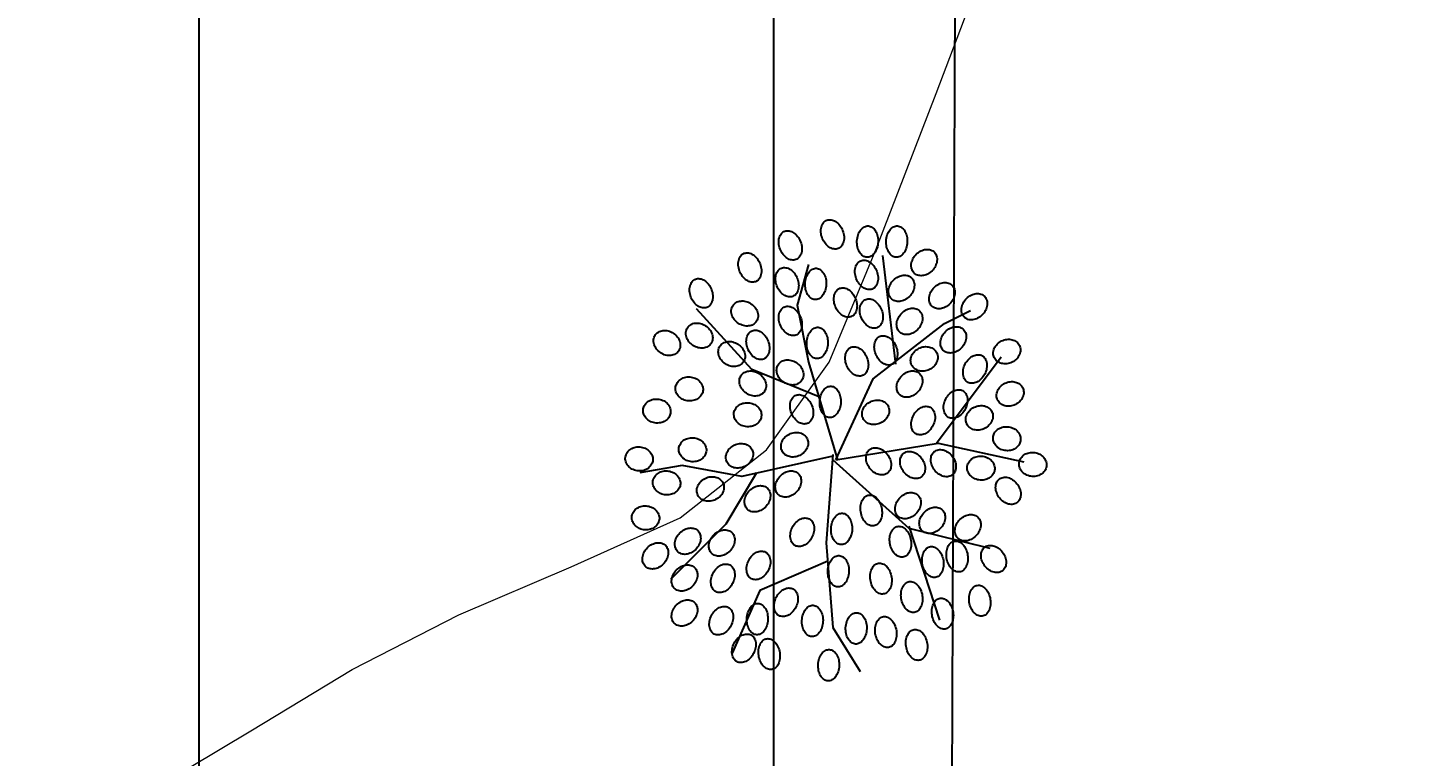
# Model space of a CAD drawing. Header units: inches. Extents: x 203 to 1065, y -1127 to 921.
# Drawn here: x 761.86 to 775.1, y 692.62 to 699.6 of the extents above; entities that cross this region are included whole.
import ezdxf

# ---------------------------------------------------------------- set-up
doc = ezdxf.new("R2010")
doc.units = ezdxf.units.IN
doc.header["$MEASUREMENT"] = 0
doc.header["$PDMODE"] = 35
for name, color, linetype in [('calle', 3, 'Continuous'), ('COTAS', 7, 'Continuous'), ('CURVAS', 32, 'Continuous'), ('Vegetación', 102, 'Continuous')]:
    doc.layers.add(name, color=color, linetype=linetype)
doc.styles.add('TECHNICLITE', font='techl___.ttf')
doc.dimstyles.new('1-100', dxfattribs={"dimscale": 0, "dimtxt": 0.09, "dimasz": 0.03, "dimexe": 0.12, "dimexo": 0.2, "dimgap": 0.005, "dimtad": 3, "dimzin": 0, "dimdsep": 46, "dimtxsty": 'TECHNICLITE', "dimblk1": 'COTA', "dimblk2": 'COTA', "dimsah": 1, "dimcen": 2.5, "dimse1": 1, "dimse2": 1, "dimclrd": 7, "dimclre": 7, "dimclrt": 7, "dimadec": 0, "dimazin": 0, "dimtfac": 1, "dimtdec": 6, "dimtmove": 2, "dimatfit": 3, "dimldrblk": 'COTA', "dimfxl": 1, "dimtolj": 1, "dimtzin": 0, "dimarcsym": 0})

# ---------------------------------------------------------------- blocks, each defined once
blk = doc.blocks.new('RB31')
for points in [[(-0.1644, 0.4265, 0.124565), (-0.1555, 0.4293, 0.105746), (-0.1475, 0.437, 0.086824), (-0.1428, 0.4474, 0.076963), (-0.1416, 0.4602, 0.076963), (-0.1443, 0.4728, 0.086824), (-0.1502, 0.4826, 0.105746), (-0.159, 0.4892, 0.124565), (-0.1682, 0.491, 0.124565), (-0.1772, 0.4882, 0.105746), (-0.1851, 0.4805, 0.086824), (-0.1898, 0.4701, 0.076963), (-0.191, 0.4573, 0.076963), (-0.1883, 0.4447, 0.086824), (-0.1825, 0.4349, 0.105746), (-0.1737, 0.4282, 0.124565)], [(-0.0961, 0.4265, 0.124565), (-0.0871, 0.4293, 0.105746), (-0.0792, 0.437, 0.086824), (-0.0745, 0.4474, 0.076963), (-0.0733, 0.4602, 0.076963), (-0.076, 0.4728, 0.086824), (-0.0818, 0.4826, 0.105746), (-0.0906, 0.4892, 0.124565), (-0.0999, 0.491, 0.124565), (-0.1088, 0.4882, 0.105746), (-0.1168, 0.4805, 0.086824), (-0.1215, 0.4701, 0.076963), (-0.1227, 0.4573, 0.076963), (-0.12, 0.4447, 0.086824), (-0.1141, 0.4349, 0.105746), (-0.1053, 0.4282, 0.124565)], [(-0.0332, 0.4465, 0.124565), (-0.0243, 0.4435, 0.105746), (-0.0134, 0.445, 0.086824), (-0.0035, 0.4507, 0.076963), (0.0051, 0.4604, 0.076963), (0.0103, 0.4721, 0.086824), (0.0113, 0.4835, 0.105746), (0.0081, 0.4941, 0.124565), (0.0016, 0.5009, 0.124565), (-0.0073, 0.5039, 0.105746), (-0.0182, 0.5024, 0.086824), (-0.0281, 0.4967, 0.076963), (-0.0366, 0.4871, 0.076963), (-0.0419, 0.4753, 0.086824), (-0.0429, 0.4639, 0.105746), (-0.0397, 0.4534, 0.124565)], [(0.0655, 0.4237, 0.124565), (0.0744, 0.4207, 0.105746), (0.0853, 0.4222, 0.086824), (0.0952, 0.4279, 0.076963), (0.1038, 0.4376, 0.076963), (0.109, 0.4494, 0.086824), (0.11, 0.4607, 0.105746), (0.1068, 0.4713, 0.124565), (0.1003, 0.4782, 0.124565), (0.0914, 0.4811, 0.105746), (0.0805, 0.4796, 0.086824), (0.0706, 0.4739, 0.076963), (0.0621, 0.4643, 0.076963), (0.0569, 0.4525, 0.086824), (0.0558, 0.4411, 0.105746), (0.059, 0.4306, 0.124565)], [(-0.2034, 0.3982, 0.124565), (-0.2004, 0.4072, 0.105746), (-0.2019, 0.4181, 0.086824), (-0.2076, 0.428, 0.076963), (-0.2173, 0.4365, 0.076963), (-0.229, 0.4417, 0.086824), (-0.2404, 0.4427, 0.105746), (-0.251, 0.4395, 0.124565), (-0.2578, 0.4331, 0.124565), (-0.2608, 0.4242, 0.105746), (-0.2593, 0.4132, 0.086824), (-0.2536, 0.4033, 0.076963), (-0.244, 0.3948, 0.076963), (-0.2322, 0.3896, 0.086824), (-0.2208, 0.3886, 0.105746), (-0.2103, 0.3918, 0.124565)], [(0.1604, 0.3781, 0.124565), (0.1693, 0.3752, 0.105746), (0.1802, 0.3767, 0.086824), (0.1901, 0.3824, 0.076963), (0.1987, 0.392, 0.076963), (0.2039, 0.4038, 0.086824), (0.2049, 0.4152, 0.105746), (0.2017, 0.4257, 0.124565), (0.1952, 0.4326, 0.124565), (0.1863, 0.4356, 0.105746), (0.1754, 0.4341, 0.086824), (0.1655, 0.4284, 0.076963), (0.157, 0.4187, 0.076963), (0.1518, 0.4069, 0.086824), (0.1507, 0.3956, 0.105746), (0.1539, 0.385, 0.124565)], [(-0.1129, 0.3629, 0.124565), (-0.104, 0.36, 0.105746), (-0.0931, 0.3615, 0.086824), (-0.0832, 0.3672, 0.076963), (-0.0747, 0.3768, 0.076963), (-0.0695, 0.3886, 0.086824), (-0.0684, 0.4, 0.105746), (-0.0717, 0.4105, 0.124565), (-0.0781, 0.4174, 0.124565), (-0.087, 0.4204, 0.105746), (-0.0979, 0.4189, 0.086824), (-0.1079, 0.4132, 0.076963), (-0.1164, 0.4035, 0.076963), (-0.1216, 0.3917, 0.086824), (-0.1226, 0.3804, 0.105746), (-0.1194, 0.3698, 0.124565)], [(0.0254, 0.3391, 0.124565), (0.0344, 0.342, 0.105746), (0.0423, 0.3496, 0.086824), (0.047, 0.36, 0.076963), (0.0482, 0.3728, 0.076963), (0.0455, 0.3854, 0.086824), (0.0396, 0.3952, 0.105746), (0.0308, 0.4019, 0.124565), (0.0216, 0.4037, 0.124565), (0.0126, 0.4008, 0.105746), (0.0047, 0.3932, 0.086824), (0, 0.3827, 0.076963), (-0.0012, 0.3699, 0.076963), (0.0015, 0.3573, 0.086824), (0.0074, 0.3475, 0.105746), (0.0162, 0.3409, 0.124565)], [(0.0731, 0.3478, 0.124565), (0.082, 0.3448, 0.105746), (0.0929, 0.3463, 0.086824), (0.1028, 0.352, 0.076963), (0.1113, 0.3616, 0.076963), (0.1166, 0.3734, 0.086824), (0.1176, 0.3848, 0.105746), (0.1144, 0.3953, 0.124565), (0.1079, 0.4022, 0.124565), (0.099, 0.4052, 0.105746), (0.0881, 0.4037, 0.086824), (0.0782, 0.398, 0.076963), (0.0696, 0.3883, 0.076963), (0.0644, 0.3766, 0.086824), (0.0634, 0.3652, 0.105746), (0.0666, 0.3546, 0.124565)], [(-0.2452, 0.3299, 0.124565), (-0.2422, 0.3388, 0.105746), (-0.2437, 0.3497, 0.086824), (-0.2494, 0.3596, 0.076963), (-0.259, 0.3682, 0.076963), (-0.2708, 0.3734, 0.086824), (-0.2822, 0.3744, 0.105746), (-0.2927, 0.3712, 0.124565), (-0.2996, 0.3647, 0.124565), (-0.3026, 0.3558, 0.105746), (-0.3011, 0.3449, 0.086824), (-0.2954, 0.335, 0.076963), (-0.2857, 0.3264, 0.076963), (-0.274, 0.3212, 0.086824), (-0.2626, 0.3202, 0.105746), (-0.252, 0.3234, 0.124565)], [(-0.1503, 0.3451, 0.124565), (-0.1473, 0.354, 0.105746), (-0.1488, 0.3649, 0.086824), (-0.1545, 0.3748, 0.076963), (-0.1641, 0.3833, 0.076963), (-0.1759, 0.3885, 0.086824), (-0.1873, 0.3896, 0.105746), (-0.1978, 0.3864, 0.124565), (-0.2047, 0.3799, 0.124565), (-0.2077, 0.371, 0.105746), (-0.2062, 0.3601, 0.086824), (-0.2005, 0.3502, 0.076963), (-0.1908, 0.3416, 0.076963), (-0.1791, 0.3364, 0.086824), (-0.1677, 0.3354, 0.105746), (-0.1571, 0.3386, 0.124565)], [(0.2743, 0.325, 0.124565), (0.2832, 0.322, 0.105746), (0.2941, 0.3235, 0.086824), (0.304, 0.3292, 0.076963), (0.3126, 0.3388, 0.076963), (0.3178, 0.3506, 0.086824), (0.3188, 0.362, 0.105746), (0.3156, 0.3725, 0.124565), (0.3091, 0.3794, 0.124565), (0.3002, 0.3824, 0.105746), (0.2893, 0.3809, 0.086824), (0.2794, 0.3752, 0.076963), (0.2708, 0.3655, 0.076963), (0.2656, 0.3538, 0.086824), (0.2646, 0.3424, 0.105746), (0.2678, 0.3318, 0.124565)], [(-0.3211, 0.3071, 0.124565), (-0.3181, 0.316, 0.105746), (-0.3196, 0.3269, 0.086824), (-0.3253, 0.3368, 0.076963), (-0.335, 0.3454, 0.076963), (-0.3467, 0.3506, 0.086824), (-0.3581, 0.3516, 0.105746), (-0.3687, 0.3484, 0.124565), (-0.3755, 0.3419, 0.124565), (-0.3785, 0.333, 0.105746), (-0.377, 0.3221, 0.086824), (-0.3713, 0.3122, 0.076963), (-0.3617, 0.3037, 0.076963), (-0.3499, 0.2985, 0.086824), (-0.3385, 0.2974, 0.105746), (-0.3279, 0.3006, 0.124565)], [(-0.0636, 0.306, 0.124565), (-0.0547, 0.303, 0.105746), (-0.0437, 0.3045, 0.086824), (-0.0338, 0.3102, 0.076963), (-0.0253, 0.3198, 0.076963), (-0.0201, 0.3316, 0.086824), (-0.0191, 0.343, 0.105746), (-0.0223, 0.3536, 0.124565), (-0.0287, 0.3604, 0.124565), (-0.0377, 0.3634, 0.105746), (-0.0486, 0.3619, 0.086824), (-0.0585, 0.3562, 0.076963), (-0.067, 0.3465, 0.076963), (-0.0722, 0.3348, 0.086824), (-0.0732, 0.3234, 0.105746), (-0.07, 0.3128, 0.124565)], [(-0.1692, 0.2767, 0.124565), (-0.1663, 0.2856, 0.105746), (-0.1678, 0.2965, 0.086824), (-0.1735, 0.3065, 0.076963), (-0.1831, 0.315, 0.076963), (-0.1949, 0.3202, 0.086824), (-0.2063, 0.3212, 0.105746), (-0.2168, 0.318, 0.124565), (-0.2237, 0.3116, 0.124565), (-0.2267, 0.3026, 0.105746), (-0.2251, 0.2917, 0.086824), (-0.2195, 0.2818, 0.076963), (-0.2098, 0.2733, 0.076963), (-0.198, 0.2681, 0.086824), (-0.1867, 0.2671, 0.105746), (-0.1761, 0.2703, 0.124565)], [(-0.1243, 0.2832, 0.124565), (-0.1154, 0.2802, 0.105746), (-0.1045, 0.2817, 0.086824), (-0.0946, 0.2874, 0.076963), (-0.0861, 0.2971, 0.076963), (-0.0809, 0.3088, 0.086824), (-0.0798, 0.3202, 0.105746), (-0.083, 0.3308, 0.124565), (-0.0895, 0.3376, 0.124565), (-0.0984, 0.3406, 0.105746), (-0.1093, 0.3391, 0.086824), (-0.1192, 0.3334, 0.076963), (-0.1278, 0.3238, 0.076963), (-0.133, 0.312, 0.086824), (-0.134, 0.3006, 0.105746), (-0.1308, 0.29, 0.124565)], [(0.0655, 0.268, 0.124565), (0.0744, 0.265, 0.105746), (0.0853, 0.2665, 0.086824), (0.0952, 0.2722, 0.076963), (0.1038, 0.2819, 0.076963), (0.109, 0.2936, 0.086824), (0.11, 0.305, 0.105746), (0.1068, 0.3156, 0.124565), (0.1003, 0.3224, 0.124565), (0.0914, 0.3254, 0.105746), (0.0805, 0.3239, 0.086824), (0.0706, 0.3182, 0.076963), (0.0621, 0.3086, 0.076963), (0.0569, 0.2968, 0.086824), (0.0558, 0.2854, 0.105746), (0.059, 0.2749, 0.124565)], [(0.1598, 0.2988, 0.124565), (0.1653, 0.2911, 0.105746), (0.175, 0.2859, 0.086824), (0.1864, 0.2847, 0.076963), (0.1989, 0.2875, 0.076963), (0.2101, 0.2939, 0.086824), (0.2176, 0.3026, 0.105746), (0.2212, 0.313, 0.124565), (0.22, 0.3223, 0.124565), (0.2146, 0.33, 0.105746), (0.2048, 0.3352, 0.086824), (0.1935, 0.3364, 0.076963), (0.1809, 0.3336, 0.076963), (0.1698, 0.3271, 0.086824), (0.1623, 0.3185, 0.105746), (0.1586, 0.3081, 0.124565)], [(0.2661, 0.2532, 0.124565), (0.2716, 0.2455, 0.105746), (0.2813, 0.2403, 0.086824), (0.2927, 0.2391, 0.076963), (0.3052, 0.2419, 0.076963), (0.3164, 0.2484, 0.086824), (0.3239, 0.257, 0.105746), (0.3275, 0.2674, 0.124565), (0.3263, 0.2767, 0.124565), (0.3208, 0.2844, 0.105746), (0.3111, 0.2896, 0.086824), (0.2998, 0.2908, 0.076963), (0.2872, 0.288, 0.076963), (0.2761, 0.2815, 0.086824), (0.2686, 0.2729, 0.105746), (0.2649, 0.2625, 0.124565)], [(-0.3932, 0.2239, 0.124565), (-0.3931, 0.2333, 0.105746), (-0.3979, 0.2432, 0.086824), (-0.4064, 0.2509, 0.076963), (-0.4182, 0.256, 0.076963), (-0.431, 0.2573, 0.086824), (-0.4422, 0.2548, 0.105746), (-0.4512, 0.2485, 0.124565), (-0.4557, 0.2402, 0.124565), (-0.4558, 0.2308, 0.105746), (-0.451, 0.2209, 0.086824), (-0.4425, 0.2132, 0.076963), (-0.4307, 0.2081, 0.076963), (-0.4179, 0.2068, 0.086824), (-0.4068, 0.2094, 0.105746), (-0.3977, 0.2157, 0.124565)], [(-0.2717, 0.2387, 0.124565), (-0.2688, 0.2476, 0.105746), (-0.2703, 0.2586, 0.086824), (-0.276, 0.2685, 0.076963), (-0.2856, 0.277, 0.076963), (-0.2974, 0.2822, 0.086824), (-0.3088, 0.2832, 0.105746), (-0.3193, 0.28, 0.124565), (-0.3262, 0.2736, 0.124565), (-0.3292, 0.2647, 0.105746), (-0.3276, 0.2537, 0.086824), (-0.322, 0.2438, 0.076963), (-0.3123, 0.2353, 0.076963), (-0.3005, 0.2301, 0.086824), (-0.2891, 0.2291, 0.105746), (-0.2786, 0.2323, 0.124565)], [(-0.1585, 0.2072, 0.124565), (-0.1496, 0.2043, 0.105746), (-0.1387, 0.2058, 0.086824), (-0.1287, 0.2114, 0.076963), (-0.1202, 0.2211, 0.076963), (-0.115, 0.2329, 0.086824), (-0.114, 0.2443, 0.105746), (-0.1172, 0.2548, 0.124565), (-0.1236, 0.2617, 0.124565), (-0.1326, 0.2646, 0.105746), (-0.1435, 0.2631, 0.086824), (-0.1534, 0.2574, 0.076963), (-0.1619, 0.2478, 0.076963), (-0.1671, 0.236, 0.086824), (-0.1681, 0.2246, 0.105746), (-0.1649, 0.2141, 0.124565)], [(0.0216, 0.2176, 0.124565), (0.0306, 0.2204, 0.105746), (0.0385, 0.2281, 0.086824), (0.0432, 0.2385, 0.076963), (0.0444, 0.2513, 0.076963), (0.0417, 0.2639, 0.086824), (0.0358, 0.2737, 0.105746), (0.027, 0.2803, 0.124565), (0.0178, 0.2821, 0.124565), (0.0088, 0.2793, 0.105746), (0.0009, 0.2716, 0.086824), (-0.0038, 0.2612, 0.076963), (-0.005, 0.2484, 0.076963), (-0.0023, 0.2358, 0.086824), (0.0036, 0.226, 0.105746), (0.0124, 0.2193, 0.124565)], [(0.1414, 0.2186, 0.124565), (0.1503, 0.2156, 0.105746), (0.1612, 0.2171, 0.086824), (0.1712, 0.2228, 0.076963), (0.1797, 0.2325, 0.076963), (0.1849, 0.2443, 0.086824), (0.1859, 0.2556, 0.105746), (0.1827, 0.2662, 0.124565), (0.1763, 0.2731, 0.124565), (0.1673, 0.276, 0.105746), (0.1564, 0.2745, 0.086824), (0.1465, 0.2688, 0.076963), (0.138, 0.2592, 0.076963), (0.1328, 0.2474, 0.086824), (0.1318, 0.236, 0.105746), (0.135, 0.2255, 0.124565)], [(0.342, 0.238, 0.124565), (0.3475, 0.2303, 0.105746), (0.3572, 0.2251, 0.086824), (0.3686, 0.2239, 0.076963), (0.3812, 0.2267, 0.076963), (0.3923, 0.2332, 0.086824), (0.3998, 0.2418, 0.105746), (0.4034, 0.2522, 0.124565), (0.4022, 0.2615, 0.124565), (0.3968, 0.2692, 0.105746), (0.387, 0.2744, 0.086824), (0.3757, 0.2756, 0.076963), (0.3631, 0.2728, 0.076963), (0.352, 0.2663, 0.086824), (0.3445, 0.2577, 0.105746), (0.3409, 0.2473, 0.124565)], [(-0.1996, 0.2087, 0.124565), (-0.1995, 0.2181, 0.105746), (-0.2043, 0.228, 0.086824), (-0.2128, 0.2357, 0.076963), (-0.2246, 0.2408, 0.076963), (-0.2374, 0.2421, 0.086824), (-0.2485, 0.2396, 0.105746), (-0.2576, 0.2333, 0.124565), (-0.2621, 0.225, 0.124565), (-0.2622, 0.2156, 0.105746), (-0.2574, 0.2057, 0.086824), (-0.2489, 0.198, 0.076963), (-0.2371, 0.1929, 0.076963), (-0.2243, 0.1916, 0.086824), (-0.2132, 0.1942, 0.105746), (-0.2041, 0.2005, 0.124565)], [(-0.0902, 0.1844, 0.124565), (-0.0812, 0.1815, 0.105746), (-0.0703, 0.183, 0.086824), (-0.0604, 0.1887, 0.076963), (-0.0519, 0.1983, 0.076963), (-0.0467, 0.2101, 0.086824), (-0.0457, 0.2215, 0.105746), (-0.0489, 0.232, 0.124565), (-0.0553, 0.2389, 0.124565), (-0.0642, 0.2419, 0.105746), (-0.0752, 0.2403, 0.086824), (-0.0851, 0.2347, 0.076963), (-0.0936, 0.225, 0.076963), (-0.0988, 0.2132, 0.086824), (-0.0998, 0.2018, 0.105746), (-0.0966, 0.1913, 0.124565)], [(0.1902, 0.2152, 0.124565), (0.1957, 0.2075, 0.105746), (0.2054, 0.2023, 0.086824), (0.2167, 0.2011, 0.076963), (0.2293, 0.2039, 0.076963), (0.2404, 0.2104, 0.086824), (0.248, 0.219, 0.105746), (0.2516, 0.2294, 0.124565), (0.2504, 0.2387, 0.124565), (0.2449, 0.2464, 0.105746), (0.2352, 0.2516, 0.086824), (0.2238, 0.2528, 0.076963), (0.2113, 0.25, 0.076963), (0.2001, 0.2436, 0.086824), (0.1926, 0.2349, 0.105746), (0.189, 0.2245, 0.124565)], [(-0.3292, 0.171, 0.124565), (-0.3236, 0.1786, 0.105746), (-0.3217, 0.1895, 0.086824), (-0.324, 0.2007, 0.076963), (-0.3306, 0.2117, 0.076963), (-0.3402, 0.2203, 0.086824), (-0.3507, 0.2248, 0.105746), (-0.3617, 0.225, 0.124565), (-0.3702, 0.221, 0.124565), (-0.3758, 0.2135, 0.105746), (-0.3778, 0.2026, 0.086824), (-0.3754, 0.1914, 0.076963), (-0.3689, 0.1803, 0.076963), (-0.3593, 0.1717, 0.086824), (-0.3488, 0.1673, 0.105746), (-0.3377, 0.167, 0.124565)], [(0.0535, 0.1772, 0.124565), (0.059, 0.1696, 0.105746), (0.0687, 0.1644, 0.086824), (0.0801, 0.1631, 0.076963), (0.0926, 0.1659, 0.076963), (0.1038, 0.1724, 0.086824), (0.1113, 0.181, 0.105746), (0.1149, 0.1914, 0.124565), (0.1137, 0.2008, 0.124565), (0.1083, 0.2084, 0.105746), (0.0985, 0.2136, 0.086824), (0.0872, 0.2148, 0.076963), (0.0746, 0.212, 0.076963), (0.0635, 0.2056, 0.086824), (0.056, 0.197, 0.105746), (0.0524, 0.1865, 0.124565)], [(-0.1692, 0.1476, 0.124565), (-0.1663, 0.1565, 0.105746), (-0.1678, 0.1674, 0.086824), (-0.1735, 0.1773, 0.076963), (-0.1831, 0.1858, 0.076963), (-0.1949, 0.191, 0.086824), (-0.2063, 0.1921, 0.105746), (-0.2168, 0.1889, 0.124565), (-0.2237, 0.1824, 0.124565), (-0.2267, 0.1735, 0.105746), (-0.2251, 0.1626, 0.086824), (-0.2195, 0.1527, 0.076963), (-0.2098, 0.1441, 0.076963), (-0.198, 0.1389, 0.086824), (-0.1867, 0.1379, 0.105746), (-0.1761, 0.1411, 0.124565)], [(0.1408, 0.1544, 0.124565), (0.1463, 0.1468, 0.105746), (0.156, 0.1416, 0.086824), (0.1674, 0.1403, 0.076963), (0.18, 0.1431, 0.076963), (0.1911, 0.1496, 0.086824), (0.1986, 0.1582, 0.105746), (0.2022, 0.1686, 0.124565), (0.201, 0.178, 0.124565), (0.1956, 0.1856, 0.105746), (0.1858, 0.1908, 0.086824), (0.1745, 0.1921, 0.076963), (0.1619, 0.1893, 0.076963), (0.1508, 0.1828, 0.086824), (0.1433, 0.1742, 0.105746), (0.1397, 0.1638, 0.124565)], [(0.2873, 0.1531, 0.124565), (0.2902, 0.1441, 0.105746), (0.2978, 0.1362, 0.086824), (0.3082, 0.1315, 0.076963), (0.3211, 0.1303, 0.076963), (0.3336, 0.133, 0.086824), (0.3435, 0.1388, 0.105746), (0.3501, 0.1476, 0.124565), (0.3519, 0.1569, 0.124565), (0.349, 0.1658, 0.105746), (0.3414, 0.1738, 0.086824), (0.331, 0.1785, 0.076963), (0.3182, 0.1797, 0.076963), (0.3056, 0.177, 0.086824), (0.2958, 0.1711, 0.105746), (0.2891, 0.1623, 0.124565)], [(-0.4008, 0.1365, 0.124565), (-0.4007, 0.146, 0.105746), (-0.4055, 0.1559, 0.086824), (-0.414, 0.1636, 0.076963), (-0.4258, 0.1687, 0.076963), (-0.4386, 0.17, 0.086824), (-0.4497, 0.1674, 0.105746), (-0.4588, 0.1611, 0.124565), (-0.4633, 0.1529, 0.124565), (-0.4634, 0.1435, 0.105746), (-0.4586, 0.1335, 0.086824), (-0.4501, 0.1259, 0.076963), (-0.4383, 0.1208, 0.076963), (-0.4255, 0.1194, 0.086824), (-0.4144, 0.122, 0.105746), (-0.4053, 0.1283, 0.124565)], [(-0.2837, 0.0989, 0.124565), (-0.2781, 0.1064, 0.105746), (-0.2761, 0.1173, 0.086824), (-0.2785, 0.1285, 0.076963), (-0.285, 0.1396, 0.076963), (-0.2946, 0.1482, 0.086824), (-0.3051, 0.1526, 0.105746), (-0.3162, 0.1529, 0.124565), (-0.3247, 0.1489, 0.124565), (-0.3303, 0.1413, 0.105746), (-0.3322, 0.1304, 0.086824), (-0.3299, 0.1192, 0.076963), (-0.3233, 0.1082, 0.076963), (-0.3137, 0.0996, 0.086824), (-0.3032, 0.0951, 0.105746), (-0.2922, 0.0949, 0.124565)], [(-0.0088, 0.096, 0.124565), (0.0002, 0.0989, 0.105746), (0.0081, 0.1065, 0.086824), (0.0128, 0.1169, 0.076963), (0.014, 0.1298, 0.076963), (0.0113, 0.1423, 0.086824), (0.0055, 0.1522, 0.105746), (-0.0033, 0.1588, 0.124565), (-0.0126, 0.1606, 0.124565), (-0.0215, 0.1577, 0.105746), (-0.0295, 0.1501, 0.086824), (-0.0342, 0.1397, 0.076963), (-0.0354, 0.1269, 0.076963), (-0.0327, 0.1143, 0.086824), (-0.0268, 0.1045, 0.105746), (-0.018, 0.0978, 0.124565)], [(0.0389, 0.0857, 0.124565), (0.0478, 0.0827, 0.105746), (0.0588, 0.0842, 0.086824), (0.0687, 0.0899, 0.076963), (0.0772, 0.0996, 0.076963), (0.0824, 0.1113, 0.086824), (0.0834, 0.1227, 0.105746), (0.0802, 0.1333, 0.124565), (0.0738, 0.1401, 0.124565), (0.0648, 0.1431, 0.105746), (0.0539, 0.1416, 0.086824), (0.044, 0.1359, 0.076963), (0.0355, 0.1263, 0.076963), (0.0303, 0.1145, 0.086824), (0.0293, 0.1031, 0.105746), (0.0325, 0.0925, 0.124565)], [(-0.3287, 0.0872, 0.124565), (-0.3286, 0.0966, 0.105746), (-0.3334, 0.1065, 0.086824), (-0.3419, 0.1142, 0.076963), (-0.3537, 0.1193, 0.076963), (-0.3665, 0.1206, 0.086824), (-0.3776, 0.1181, 0.105746), (-0.3867, 0.1117, 0.124565), (-0.3912, 0.1035, 0.124565), (-0.3913, 0.0941, 0.105746), (-0.3865, 0.0842, 0.086824), (-0.378, 0.0765, 0.076963), (-0.3662, 0.0714, 0.076963), (-0.3534, 0.0701, 0.086824), (-0.3422, 0.0726, 0.105746), (-0.3332, 0.0789, 0.124565)], [(-0.2077, 0.0647, 0.124565), (-0.2022, 0.0723, 0.105746), (-0.2002, 0.0831, 0.086824), (-0.2026, 0.0943, 0.076963), (-0.2091, 0.1054, 0.076963), (-0.2187, 0.114, 0.086824), (-0.2292, 0.1185, 0.105746), (-0.2402, 0.1187, 0.124565), (-0.2487, 0.1147, 0.124565), (-0.2543, 0.1071, 0.105746), (-0.2563, 0.0962, 0.086824), (-0.2539, 0.0851, 0.076963), (-0.2474, 0.074, 0.076963), (-0.2378, 0.0654, 0.086824), (-0.2273, 0.0609, 0.105746), (-0.2163, 0.0607, 0.124565)], [(-0.0857, 0.0986, 0.124565), (-0.0856, 0.108, 0.105746), (-0.0904, 0.1179, 0.086824), (-0.0989, 0.1256, 0.076963), (-0.1107, 0.1307, 0.076963), (-0.1235, 0.132, 0.086824), (-0.1347, 0.1294, 0.105746), (-0.1437, 0.1231, 0.124565), (-0.1482, 0.1149, 0.124565), (-0.1483, 0.1055, 0.105746), (-0.1435, 0.0956, 0.086824), (-0.135, 0.0879, 0.076963), (-0.1232, 0.0828, 0.076963), (-0.1104, 0.0815, 0.086824), (-0.0993, 0.084, 0.105746), (-0.0902, 0.0903, 0.124565)], [(0.1507, 0.0999, 0.124565), (0.1535, 0.0909, 0.105746), (0.1612, 0.083, 0.086824), (0.1716, 0.0783, 0.076963), (0.1844, 0.0771, 0.076963), (0.197, 0.0798, 0.086824), (0.2068, 0.0857, 0.105746), (0.2134, 0.0945, 0.124565), (0.2152, 0.1037, 0.124565), (0.2124, 0.1127, 0.105746), (0.2047, 0.1206, 0.086824), (0.1943, 0.1253, 0.076963), (0.1815, 0.1265, 0.076963), (0.1689, 0.1238, 0.086824), (0.1591, 0.1179, 0.105746), (0.1524, 0.1091, 0.124565)], [(0.3633, 0.1075, 0.124565), (0.3661, 0.0985, 0.105746), (0.3737, 0.0906, 0.086824), (0.3842, 0.0859, 0.076963), (0.397, 0.0847, 0.076963), (0.4096, 0.0874, 0.086824), (0.4194, 0.0933, 0.105746), (0.426, 0.1021, 0.124565), (0.4278, 0.1113, 0.124565), (0.425, 0.1203, 0.105746), (0.4173, 0.1282, 0.086824), (0.4069, 0.1329, 0.076963), (0.3941, 0.1341, 0.076963), (0.3815, 0.1314, 0.086824), (0.3717, 0.1255, 0.105746), (0.365, 0.1167, 0.124565)], [(-0.3922, 0.0543, 0.124565), (-0.395, 0.0633, 0.105746), (-0.4027, 0.0712, 0.086824), (-0.4131, 0.0759, 0.076963), (-0.4259, 0.0771, 0.076963), (-0.4385, 0.0744, 0.086824), (-0.4483, 0.0686, 0.105746), (-0.455, 0.0598, 0.124565), (-0.4567, 0.0505, 0.124565), (-0.4539, 0.0416, 0.105746), (-0.4462, 0.0336, 0.086824), (-0.4358, 0.0289, 0.076963), (-0.423, 0.0277, 0.076963), (-0.4104, 0.0304, 0.086824), (-0.4006, 0.0363, 0.105746), (-0.394, 0.0451, 0.124565)], [(0.0416, 0.0481, 0.124565), (0.0415, 0.0387, 0.105746), (0.0463, 0.0287, 0.086824), (0.0548, 0.0211, 0.076963), (0.0666, 0.0159, 0.076963), (0.0794, 0.0146, 0.086824), (0.0906, 0.0172, 0.105746), (0.0996, 0.0235, 0.124565), (0.1041, 0.0317, 0.124565), (0.1042, 0.0411, 0.105746), (0.0994, 0.0511, 0.086824), (0.0909, 0.0587, 0.076963), (0.0791, 0.0639, 0.076963), (0.0663, 0.0652, 0.086824), (0.0552, 0.0626, 0.105746), (0.0461, 0.0563, 0.124565)], [(-0.2507, 0.0224, 0.124565), (-0.2583, 0.028, 0.105746), (-0.2692, 0.0299, 0.086824), (-0.2804, 0.0276, 0.076963), (-0.2914, 0.0211, 0.076963), (-0.3, 0.0115, 0.086824), (-0.3045, 0.0009, 0.105746), (-0.3047, -0.0101, 0.124565), (-0.3007, -0.0186, 0.124565), (-0.2932, -0.0242, 0.105746), (-0.2823, -0.0261, 0.086824), (-0.2711, -0.0238, 0.076963), (-0.26, -0.0172, 0.076963), (-0.2514, -0.0076, 0.086824), (-0.247, 0.0029, 0.105746), (-0.2467, 0.0139, 0.124565)], [(-0.0989, 0.0262, 0.124565), (-0.1065, 0.0318, 0.105746), (-0.1173, 0.0337, 0.086824), (-0.1285, 0.0314, 0.076963), (-0.1396, 0.0249, 0.076963), (-0.1482, 0.0153, 0.086824), (-0.1527, 0.0047, 0.105746), (-0.1529, -0.0063, 0.124565), (-0.1489, -0.0148, 0.124565), (-0.1413, -0.0204, 0.105746), (-0.1305, -0.0223, 0.086824), (-0.1193, -0.02, 0.076963), (-0.1082, -0.0134, 0.076963), (-0.0996, -0.0038, 0.086824), (-0.0951, 0.0067, 0.105746), (-0.0949, 0.0177, 0.124565)], [(0.1707, 0.0253, 0.124565), (0.1706, 0.0159, 0.105746), (0.1754, 0.0059, 0.086824), (0.1839, -0.0017, 0.076963), (0.1957, -0.0068, 0.076963), (0.2085, -0.0082, 0.086824), (0.2196, -0.0056, 0.105746), (0.2287, 0.0007, 0.124565), (0.2332, 0.0089, 0.124565), (0.2333, 0.0184, 0.105746), (0.2285, 0.0283, 0.086824), (0.22, 0.0359, 0.076963), (0.2082, 0.0411, 0.076963), (0.1954, 0.0424, 0.086824), (0.1842, 0.0398, 0.105746), (0.1752, 0.0335, 0.124565)], [(0.2797, 0.0277, 0.124565), (0.2826, 0.0188, 0.105746), (0.2902, 0.0108, 0.086824), (0.3007, 0.0061, 0.076963), (0.3135, 0.0049, 0.076963), (0.3261, 0.0076, 0.086824), (0.3359, 0.0135, 0.105746), (0.3425, 0.0223, 0.124565), (0.3443, 0.0315, 0.124565), (0.3414, 0.0405, 0.105746), (0.3338, 0.0485, 0.086824), (0.3234, 0.0531, 0.076963), (0.3106, 0.0544, 0.076963), (0.298, 0.0516, 0.086824), (0.2882, 0.0458, 0.105746), (0.2815, 0.037, 0.124565)], [(0.405, 0.0087, 0.124565), (0.4079, -0.0002, 0.105746), (0.4155, -0.0082, 0.086824), (0.4259, -0.0129, 0.076963), (0.4387, -0.0141, 0.076963), (0.4513, -0.0114, 0.086824), (0.4611, -0.0055, 0.105746), (0.4678, 0.0033, 0.124565), (0.4696, 0.0125, 0.124565), (0.4667, 0.0215, 0.105746), (0.4591, 0.0295, 0.086824), (0.4487, 0.0341, 0.076963), (0.4358, 0.0354, 0.076963), (0.4233, 0.0327, 0.086824), (0.4134, 0.0268, 0.105746), (0.4068, 0.018, 0.124565)], [(-0.4529, 0.0012, 0.124565), (-0.4558, 0.0101, 0.105746), (-0.4634, 0.0181, 0.086824), (-0.4738, 0.0228, 0.076963), (-0.4866, 0.024, 0.076963), (-0.4992, 0.0213, 0.086824), (-0.509, 0.0154, 0.105746), (-0.5157, 0.0066, 0.124565), (-0.5175, -0.0026, 0.124565), (-0.5146, -0.0116, 0.105746), (-0.507, -0.0196, 0.086824), (-0.4966, -0.0242, 0.076963), (-0.4837, -0.0255, 0.076963), (-0.4712, -0.0228, 0.086824), (-0.4613, -0.0169, 0.105746), (-0.4547, -0.0081, 0.124565)], [(-0.3314, -0.0064, 0.124565), (-0.3343, 0.0025, 0.105746), (-0.3419, 0.0105, 0.086824), (-0.3524, 0.0152, 0.076963), (-0.3652, 0.0164, 0.076963), (-0.3778, 0.0137, 0.086824), (-0.3876, 0.0078, 0.105746), (-0.3942, -0.001, 0.124565), (-0.396, -0.0102, 0.124565), (-0.3931, -0.0192, 0.105746), (-0.3855, -0.0272, 0.086824), (-0.3751, -0.0318, 0.076963), (-0.3623, -0.0331, 0.076963), (-0.3497, -0.0303, 0.086824), (-0.3399, -0.0245, 0.105746), (-0.3332, -0.0157, 0.124565)], [(-0.1786, 0.0186, 0.124565), (-0.1862, 0.0242, 0.105746), (-0.197, 0.0261, 0.086824), (-0.2082, 0.0238, 0.076963), (-0.2193, 0.0173, 0.076963), (-0.2279, 0.0077, 0.086824), (-0.2324, -0.0028, 0.105746), (-0.2326, -0.0139, 0.124565), (-0.2286, -0.0224, 0.124565), (-0.221, -0.028, 0.105746), (-0.2102, -0.0299, 0.086824), (-0.199, -0.0276, 0.076963), (-0.1879, -0.021, 0.076963), (-0.1793, -0.0114, 0.086824), (-0.1748, -0.0009, 0.105746), (-0.1746, 0.0101, 0.124565)], [(-0.4026, -0.0346, 0.124565), (-0.4102, -0.029, 0.105746), (-0.421, -0.027, 0.086824), (-0.4322, -0.0294, 0.076963), (-0.4433, -0.0359, 0.076963), (-0.4519, -0.0455, 0.086824), (-0.4564, -0.056, 0.105746), (-0.4566, -0.0671, 0.124565), (-0.4526, -0.0756, 0.124565), (-0.445, -0.0811, 0.105746), (-0.4342, -0.0831, 0.086824), (-0.423, -0.0807, 0.076963), (-0.4119, -0.0742, 0.076963), (-0.4033, -0.0646, 0.086824), (-0.3988, -0.0541, 0.105746), (-0.3986, -0.0431, 0.124565)], [(0.0606, -0.0237, 0.124565), (0.0576, -0.0326, 0.105746), (0.0591, -0.0436, 0.086824), (0.0648, -0.0535, 0.076963), (0.0745, -0.062, 0.076963), (0.0862, -0.0672, 0.086824), (0.0976, -0.0682, 0.105746), (0.1082, -0.065, 0.124565), (0.115, -0.0586, 0.124565), (0.118, -0.0497, 0.105746), (0.1165, -0.0387, 0.086824), (0.1108, -0.0288, 0.076963), (0.1012, -0.0203, 0.076963), (0.0894, -0.0151, 0.086824), (0.078, -0.0141, 0.105746), (0.0675, -0.0173, 0.124565)], [(0.239, -0.0431, 0.124565), (0.2389, -0.0525, 0.105746), (0.2437, -0.0624, 0.086824), (0.2522, -0.0701, 0.076963), (0.264, -0.0752, 0.076963), (0.2768, -0.0765, 0.086824), (0.288, -0.074, 0.105746), (0.297, -0.0677, 0.124565), (0.3015, -0.0594, 0.124565), (0.3016, -0.05, 0.105746), (0.2968, -0.0401, 0.086824), (0.2883, -0.0324, 0.076963), (0.2765, -0.0273, 0.076963), (0.2637, -0.026, 0.086824), (0.2526, -0.0285, 0.105746), (0.2435, -0.0349, 0.124565)], [(0.3405, -0.0406, 0.124565), (0.3433, -0.0496, 0.105746), (0.351, -0.0575, 0.086824), (0.3614, -0.0622, 0.076963), (0.3742, -0.0634, 0.076963), (0.3868, -0.0607, 0.086824), (0.3966, -0.0549, 0.105746), (0.4033, -0.0461, 0.124565), (0.405, -0.0368, 0.124565), (0.4022, -0.0279, 0.105746), (0.3945, -0.0199, 0.086824), (0.3841, -0.0152, 0.076963), (0.3713, -0.014, 0.076963), (0.3587, -0.0167, 0.086824), (0.3489, -0.0226, 0.105746), (0.3423, -0.0314, 0.124565)], [(0.1327, -0.0541, 0.124565), (0.1297, -0.063, 0.105746), (0.1313, -0.074, 0.086824), (0.1369, -0.0839, 0.076963), (0.1466, -0.0924, 0.076963), (0.1584, -0.0976, 0.086824), (0.1698, -0.0986, 0.105746), (0.1803, -0.0954, 0.124565), (0.1872, -0.089, 0.124565), (0.1901, -0.08, 0.105746), (0.1886, -0.0691, 0.086824), (0.1829, -0.0592, 0.076963), (0.1733, -0.0507, 0.076963), (0.1615, -0.0455, 0.086824), (0.1501, -0.0445, 0.105746), (0.1396, -0.0477, 0.124565)], [(-0.1654, -0.1031, 0.124565), (-0.1625, -0.0942, 0.105746), (-0.164, -0.0833, 0.086824), (-0.1697, -0.0734, 0.076963), (-0.1793, -0.0648, 0.076963), (-0.1911, -0.0596, 0.086824), (-0.2025, -0.0586, 0.105746), (-0.213, -0.0618, 0.124565), (-0.2199, -0.0683, 0.124565), (-0.2229, -0.0772, 0.105746), (-0.2214, -0.0881, 0.086824), (-0.2157, -0.098, 0.076963), (-0.206, -0.1065, 0.076963), (-0.1942, -0.1117, 0.086824), (-0.1829, -0.1128, 0.105746), (-0.1723, -0.1095, 0.124565)], [(-0.0986, -0.0644, 0.124565), (-0.108, -0.0643, 0.105746), (-0.1179, -0.0691, 0.086824), (-0.1256, -0.0776, 0.076963), (-0.1307, -0.0894, 0.076963), (-0.132, -0.1022, 0.086824), (-0.1294, -0.1133, 0.105746), (-0.1231, -0.1224, 0.124565), (-0.1149, -0.1269, 0.124565), (-0.1055, -0.127, 0.105746), (-0.0956, -0.1222, 0.086824), (-0.0879, -0.1137, 0.076963), (-0.0828, -0.1019, 0.076963), (-0.0815, -0.0891, 0.086824), (-0.084, -0.0779, 0.105746), (-0.0903, -0.0689, 0.124565)], [(-0.3059, -0.1487, 0.124565), (-0.3029, -0.1398, 0.105746), (-0.3044, -0.1288, 0.086824), (-0.3101, -0.1189, 0.076963), (-0.3198, -0.1104, 0.076963), (-0.3315, -0.1052, 0.086824), (-0.3429, -0.1042, 0.105746), (-0.3535, -0.1074, 0.124565), (-0.3603, -0.1138, 0.124565), (-0.3633, -0.1228, 0.105746), (-0.3618, -0.1337, 0.086824), (-0.3561, -0.1436, 0.076963), (-0.3465, -0.1521, 0.076963), (-0.3347, -0.1573, 0.086824), (-0.3233, -0.1583, 0.105746), (-0.3128, -0.1551, 0.124565)], [(-0.2224, -0.1335, 0.124565), (-0.2194, -0.1246, 0.105746), (-0.2209, -0.1136, 0.086824), (-0.2266, -0.1037, 0.076963), (-0.2363, -0.0952, 0.076963), (-0.248, -0.09, 0.086824), (-0.2594, -0.089, 0.105746), (-0.27, -0.0922, 0.124565), (-0.2768, -0.0986, 0.124565), (-0.2798, -0.1076, 0.105746), (-0.2783, -0.1185, 0.086824), (-0.2726, -0.1284, 0.076963), (-0.263, -0.1369, 0.076963), (-0.2512, -0.1421, 0.086824), (-0.2398, -0.1431, 0.105746), (-0.2292, -0.1399, 0.124565)], [(-0.0391, -0.1013, 0.124565), (-0.0481, -0.1042, 0.105746), (-0.0561, -0.1118, 0.086824), (-0.0607, -0.1222, 0.076963), (-0.0619, -0.1351, 0.076963), (-0.0592, -0.1476, 0.086824), (-0.0534, -0.1574, 0.105746), (-0.0446, -0.1641, 0.124565), (-0.0353, -0.1659, 0.124565), (-0.0264, -0.163, 0.105746), (-0.0184, -0.1554, 0.086824), (-0.0137, -0.145, 0.076963), (-0.0125, -0.1321, 0.076963), (-0.0152, -0.1196, 0.086824), (-0.0211, -0.1098, 0.105746), (-0.0299, -0.1031, 0.124565)], [(0.0346, -0.1156, 0.124565), (0.029, -0.1231, 0.105746), (0.027, -0.134, 0.086824), (0.0294, -0.1452, 0.076963), (0.0359, -0.1563, 0.076963), (0.0455, -0.1648, 0.086824), (0.056, -0.1693, 0.105746), (0.0671, -0.1695, 0.124565), (0.0756, -0.1655, 0.124565), (0.0812, -0.158, 0.105746), (0.0831, -0.1471, 0.086824), (0.0808, -0.1359, 0.076963), (0.0742, -0.1248, 0.076963), (0.0646, -0.1163, 0.086824), (0.0541, -0.1118, 0.105746), (0.0431, -0.1116, 0.124565)], [(0.3898, -0.1128, 0.124565), (0.3927, -0.1218, 0.105746), (0.4003, -0.1297, 0.086824), (0.4107, -0.1344, 0.076963), (0.4236, -0.1356, 0.076963), (0.4361, -0.1329, 0.086824), (0.446, -0.127, 0.105746), (0.4526, -0.1182, 0.124565), (0.4544, -0.109, 0.124565), (0.4515, -0.1, 0.105746), (0.4439, -0.0921, 0.086824), (0.4335, -0.0874, 0.076963), (0.4207, -0.0862, 0.076963), (0.4081, -0.0889, 0.086824), (0.3983, -0.0948, 0.105746), (0.3916, -0.1036, 0.124565)], [(-0.1669, -0.1289, 0.124565), (-0.1763, -0.1289, 0.105746), (-0.1862, -0.1337, 0.086824), (-0.1939, -0.1421, 0.076963), (-0.199, -0.1539, 0.076963), (-0.2003, -0.1667, 0.086824), (-0.1978, -0.1779, 0.105746), (-0.1915, -0.1869, 0.124565), (-0.1832, -0.1915, 0.124565), (-0.1738, -0.1915, 0.105746), (-0.1639, -0.1867, 0.086824), (-0.1562, -0.1783, 0.076963), (-0.1511, -0.1665, 0.076963), (-0.1498, -0.1536, 0.086824), (-0.1523, -0.1425, 0.105746), (-0.1586, -0.1335, 0.124565)], [(0.2162, -0.1453, 0.124565), (0.2133, -0.1542, 0.105746), (0.2148, -0.1651, 0.086824), (0.2205, -0.175, 0.076963), (0.2301, -0.1835, 0.076963), (0.2419, -0.1887, 0.086824), (0.2533, -0.1898, 0.105746), (0.2638, -0.1866, 0.124565), (0.2707, -0.1801, 0.124565), (0.2737, -0.1712, 0.105746), (0.2722, -0.1603, 0.086824), (0.2665, -0.1504, 0.076963), (0.2568, -0.1418, 0.076963), (0.245, -0.1366, 0.086824), (0.2337, -0.1356, 0.105746), (0.2231, -0.1388, 0.124565)], [(0.296, -0.1415, 0.124565), (0.293, -0.1504, 0.105746), (0.2945, -0.1613, 0.086824), (0.3002, -0.1712, 0.076963), (0.3098, -0.1797, 0.076963), (0.3216, -0.1849, 0.086824), (0.333, -0.186, 0.105746), (0.3435, -0.1828, 0.124565), (0.3504, -0.1763, 0.124565), (0.3534, -0.1674, 0.105746), (0.3519, -0.1565, 0.086824), (0.3462, -0.1466, 0.076963), (0.3365, -0.138, 0.076963), (0.3248, -0.1328, 0.086824), (0.3134, -0.1318, 0.105746), (0.3028, -0.135, 0.124565)], [(-0.3684, -0.1751, 0.124565), (-0.376, -0.1695, 0.105746), (-0.3869, -0.1676, 0.086824), (-0.398, -0.1699, 0.076963), (-0.4091, -0.1764, 0.076963), (-0.4177, -0.186, 0.086824), (-0.4222, -0.1966, 0.105746), (-0.4224, -0.2076, 0.124565), (-0.4184, -0.2161, 0.124565), (-0.4108, -0.2217, 0.105746), (-0.4, -0.2236, 0.086824), (-0.3888, -0.2213, 0.076963), (-0.3777, -0.2147, 0.076963), (-0.3691, -0.2051, 0.086824), (-0.3646, -0.1946, 0.105746), (-0.3644, -0.1836, 0.124565)], [(-0.2998, -0.1593, 0.124565), (-0.3092, -0.1592, 0.105746), (-0.3191, -0.164, 0.086824), (-0.3268, -0.1725, 0.076963), (-0.3319, -0.1843, 0.076963), (-0.3332, -0.1971, 0.086824), (-0.3306, -0.2083, 0.105746), (-0.3243, -0.2173, 0.124565), (-0.3161, -0.2219, 0.124565), (-0.3067, -0.2219, 0.105746), (-0.2968, -0.2171, 0.086824), (-0.2891, -0.2086, 0.076963), (-0.284, -0.1968, 0.076963), (-0.2827, -0.184, 0.086824), (-0.2852, -0.1729, 0.105746), (-0.2915, -0.1638, 0.124565)], [(-0.2428, -0.1707, 0.124565), (-0.2522, -0.1706, 0.105746), (-0.2621, -0.1754, 0.086824), (-0.2698, -0.1839, 0.076963), (-0.2749, -0.1957, 0.076963), (-0.2762, -0.2085, 0.086824), (-0.2737, -0.2197, 0.105746), (-0.2674, -0.2287, 0.124565), (-0.2591, -0.2333, 0.124565), (-0.2497, -0.2333, 0.105746), (-0.2398, -0.2285, 0.086824), (-0.2321, -0.22, 0.076963), (-0.227, -0.2082, 0.076963), (-0.2257, -0.1954, 0.086824), (-0.2283, -0.1843, 0.105746), (-0.2346, -0.1752, 0.124565)], [(0.3719, -0.1718, 0.124565), (0.3689, -0.1808, 0.105746), (0.3704, -0.1917, 0.086824), (0.3761, -0.2016, 0.076963), (0.3858, -0.2101, 0.076963), (0.3975, -0.2153, 0.086824), (0.4089, -0.2163, 0.105746), (0.4195, -0.2131, 0.124565), (0.4263, -0.2067, 0.124565), (0.4293, -0.1978, 0.105746), (0.4278, -0.1869, 0.086824), (0.4221, -0.1769, 0.076963), (0.4125, -0.1684, 0.076963), (0.4007, -0.1632, 0.086824), (0.3893, -0.1622, 0.105746), (0.3787, -0.1654, 0.124565)], [(-0.0315, -0.1887, 0.124565), (-0.0405, -0.1915, 0.105746), (-0.0485, -0.1992, 0.086824), (-0.0531, -0.2096, 0.076963), (-0.0544, -0.2224, 0.076963), (-0.0516, -0.235, 0.086824), (-0.0458, -0.2448, 0.105746), (-0.037, -0.2515, 0.124565), (-0.0277, -0.2532, 0.124565), (-0.0188, -0.2504, 0.105746), (-0.0108, -0.2427, 0.086824), (-0.0061, -0.2323, 0.076963), (-0.0049, -0.2195, 0.076963), (-0.0076, -0.2069, 0.086824), (-0.0135, -0.1971, 0.105746), (-0.0223, -0.1905, 0.124565)], [(0.1371, -0.1839, 0.124565), (0.1315, -0.1915, 0.105746), (0.1295, -0.2024, 0.086824), (0.1319, -0.2135, 0.076963), (0.1384, -0.2246, 0.076963), (0.148, -0.2332, 0.086824), (0.1585, -0.2377, 0.105746), (0.1696, -0.2379, 0.124565), (0.1781, -0.2339, 0.124565), (0.1836, -0.2263, 0.105746), (0.1856, -0.2155, 0.086824), (0.1832, -0.2043, 0.076963), (0.1767, -0.1932, 0.076963), (0.1671, -0.1846, 0.086824), (0.1566, -0.1801, 0.105746), (0.1456, -0.1799, 0.124565)], [(-0.1213, -0.2049, 0.124565), (-0.1307, -0.2048, 0.105746), (-0.1407, -0.2096, 0.086824), (-0.1483, -0.2181, 0.076963), (-0.1535, -0.2299, 0.076963), (-0.1548, -0.2427, 0.086824), (-0.1522, -0.2539, 0.105746), (-0.1459, -0.2629, 0.124565), (-0.1377, -0.2674, 0.124565), (-0.1283, -0.2675, 0.105746), (-0.1183, -0.2627, 0.086824), (-0.1107, -0.2542, 0.076963), (-0.1055, -0.2424, 0.076963), (-0.1042, -0.2296, 0.086824), (-0.1068, -0.2185, 0.105746), (-0.1131, -0.2094, 0.124565)], [(0.2206, -0.2105, 0.124565), (0.215, -0.2181, 0.105746), (0.213, -0.2289, 0.086824), (0.2154, -0.2401, 0.076963), (0.2219, -0.2512, 0.076963), (0.2315, -0.2598, 0.086824), (0.242, -0.2643, 0.105746), (0.2531, -0.2645, 0.124565), (0.2616, -0.2605, 0.124565), (0.2672, -0.2529, 0.105746), (0.2691, -0.2421, 0.086824), (0.2668, -0.2309, 0.076963), (0.2602, -0.2198, 0.076963), (0.2506, -0.2112, 0.086824), (0.2401, -0.2067, 0.105746), (0.2291, -0.2065, 0.124565)], [(0.3036, -0.2174, 0.124565), (0.3006, -0.2263, 0.105746), (0.3021, -0.2373, 0.086824), (0.3078, -0.2472, 0.076963), (0.3174, -0.2557, 0.076963), (0.3292, -0.2609, 0.086824), (0.3406, -0.2619, 0.105746), (0.3511, -0.2587, 0.124565), (0.358, -0.2523, 0.124565), (0.361, -0.2434, 0.105746), (0.3595, -0.2324, 0.086824), (0.3538, -0.2225, 0.076963), (0.3441, -0.214, 0.076963), (0.3324, -0.2088, 0.086824), (0.321, -0.2078, 0.105746), (0.3104, -0.211, 0.124565)], [(-0.3529, -0.2505, 0.124565), (-0.3623, -0.2504, 0.105746), (-0.3722, -0.2552, 0.086824), (-0.3799, -0.2637, 0.076963), (-0.385, -0.2755, 0.076963), (-0.3863, -0.2883, 0.086824), (-0.3838, -0.2994, 0.105746), (-0.3775, -0.3085, 0.124565), (-0.3692, -0.313, 0.124565), (-0.3598, -0.3131, 0.105746), (-0.3499, -0.3083, 0.086824), (-0.3422, -0.2998, 0.076963), (-0.3371, -0.288, 0.076963), (-0.3358, -0.2752, 0.086824), (-0.3384, -0.264, 0.105746), (-0.3447, -0.255, 0.124565)], [(-0.1935, -0.2429, 0.124565), (-0.2029, -0.2428, 0.105746), (-0.2128, -0.2476, 0.086824), (-0.2205, -0.2561, 0.076963), (-0.2256, -0.2679, 0.076963), (-0.2269, -0.2807, 0.086824), (-0.2243, -0.2918, 0.105746), (-0.218, -0.3009, 0.124565), (-0.2098, -0.3054, 0.124565), (-0.2004, -0.3055, 0.105746), (-0.1905, -0.3007, 0.086824), (-0.1828, -0.2922, 0.076963), (-0.1777, -0.2804, 0.076963), (-0.1764, -0.2676, 0.086824), (-0.1789, -0.2564, 0.105746), (-0.1852, -0.2474, 0.124565)], [(0.0725, -0.2599, 0.124565), (0.0669, -0.2675, 0.105746), (0.065, -0.2783, 0.086824), (0.0673, -0.2895, 0.076963), (0.0739, -0.3006, 0.076963), (0.0835, -0.3092, 0.086824), (0.094, -0.3137, 0.105746), (0.105, -0.3139, 0.124565), (0.1135, -0.3099, 0.124565), (0.1191, -0.3023, 0.105746), (0.1211, -0.2914, 0.086824), (0.1187, -0.2803, 0.076963), (0.1122, -0.2692, 0.076963), (0.1026, -0.2606, 0.086824), (0.0921, -0.2561, 0.105746), (0.081, -0.2559, 0.124565)], [(-0.2656, -0.277, 0.124565), (-0.275, -0.277, 0.105746), (-0.2849, -0.2818, 0.086824), (-0.2926, -0.2903, 0.076963), (-0.2977, -0.3021, 0.076963), (-0.299, -0.3149, 0.086824), (-0.2965, -0.326, 0.105746), (-0.2902, -0.3351, 0.124565), (-0.2819, -0.3396, 0.124565), (-0.2725, -0.3397, 0.105746), (-0.2626, -0.3349, 0.086824), (-0.2549, -0.3264, 0.076963), (-0.2498, -0.3146, 0.076963), (-0.2485, -0.3018, 0.086824), (-0.251, -0.2906, 0.105746), (-0.2574, -0.2816, 0.124565)], [(0.3036, -0.2896, 0.124565), (0.3006, -0.2985, 0.105746), (0.3021, -0.3094, 0.086824), (0.3078, -0.3193, 0.076963), (0.3174, -0.3279, 0.076963), (0.3292, -0.3331, 0.086824), (0.3406, -0.3341, 0.105746), (0.3511, -0.3309, 0.124565), (0.358, -0.3244, 0.124565), (0.361, -0.3155, 0.105746), (0.3595, -0.3046, 0.086824), (0.3538, -0.2947, 0.076963), (0.3441, -0.2862, 0.076963), (0.3324, -0.281, 0.086824), (0.321, -0.2799, 0.105746), (0.3104, -0.2832, 0.124565)], [(-0.0733, -0.3064, 0.124565), (-0.0823, -0.3093, 0.105746), (-0.0902, -0.3169, 0.086824), (-0.0949, -0.3273, 0.076963), (-0.0961, -0.3402, 0.076963), (-0.0934, -0.3527, 0.086824), (-0.0875, -0.3625, 0.105746), (-0.0787, -0.3692, 0.124565), (-0.0695, -0.371, 0.124565), (-0.0605, -0.3681, 0.105746), (-0.0526, -0.3605, 0.086824), (-0.0479, -0.3501, 0.076963), (-0.0467, -0.3372, 0.076963), (-0.0494, -0.3247, 0.086824), (-0.0553, -0.3149, 0.105746), (-0.0641, -0.3082, 0.124565)], [(0.0292, -0.2912, 0.124565), (0.0202, -0.2941, 0.105746), (0.0123, -0.3017, 0.086824), (0.0076, -0.3121, 0.076963), (0.0064, -0.325, 0.076963), (0.0091, -0.3375, 0.086824), (0.015, -0.3474, 0.105746), (0.0238, -0.354, 0.124565), (0.033, -0.3558, 0.124565), (0.042, -0.3529, 0.105746), (0.0499, -0.3453, 0.086824), (0.0546, -0.3349, 0.076963), (0.0558, -0.3221, 0.076963), (0.0531, -0.3095, 0.086824), (0.0472, -0.2997, 0.105746), (0.0384, -0.293, 0.124565)], [(0.1583, -0.2874, 0.124565), (0.1493, -0.2903, 0.105746), (0.1414, -0.2979, 0.086824), (0.1367, -0.3083, 0.076963), (0.1355, -0.3212, 0.076963), (0.1382, -0.3337, 0.086824), (0.144, -0.3436, 0.105746), (0.1528, -0.3502, 0.124565), (0.1621, -0.352, 0.124565), (0.171, -0.3491, 0.105746), (0.179, -0.3415, 0.086824), (0.1837, -0.3311, 0.076963), (0.1849, -0.3183, 0.076963), (0.1822, -0.3057, 0.086824), (0.1763, -0.2959, 0.105746), (0.1675, -0.2892, 0.124565)], [(0.2244, -0.2979, 0.124565), (0.2188, -0.3054, 0.105746), (0.2168, -0.3163, 0.086824), (0.2192, -0.3275, 0.076963), (0.2257, -0.3386, 0.076963), (0.2353, -0.3472, 0.086824), (0.2458, -0.3516, 0.105746), (0.2569, -0.3519, 0.124565), (0.2654, -0.3479, 0.124565), (0.271, -0.3403, 0.105746), (0.2729, -0.3294, 0.086824), (0.2706, -0.3182, 0.076963), (0.264, -0.3072, 0.076963), (0.2544, -0.2986, 0.086824), (0.2439, -0.2941, 0.105746), (0.2329, -0.2939, 0.124565)], [(-0.2049, -0.3416, 0.124565), (-0.2143, -0.3415, 0.105746), (-0.2242, -0.3464, 0.086824), (-0.2319, -0.3548, 0.076963), (-0.237, -0.3666, 0.076963), (-0.2383, -0.3794, 0.086824), (-0.2357, -0.3906, 0.105746), (-0.2294, -0.3996, 0.124565), (-0.2212, -0.4042, 0.124565), (-0.2118, -0.4042, 0.105746), (-0.2018, -0.3994, 0.086824), (-0.1942, -0.391, 0.076963), (-0.1891, -0.3791, 0.076963), (-0.1878, -0.3663, 0.086824), (-0.1903, -0.3552, 0.105746), (-0.1966, -0.3462, 0.124565)], [(-0.1327, -0.315, 0.124565), (-0.1421, -0.315, 0.105746), (-0.1521, -0.3198, 0.086824), (-0.1597, -0.3282, 0.076963), (-0.1648, -0.3401, 0.076963), (-0.1662, -0.3529, 0.086824), (-0.1636, -0.364, 0.105746), (-0.1573, -0.373, 0.124565), (-0.1491, -0.3776, 0.124565), (-0.1396, -0.3777, 0.105746), (-0.1297, -0.3728, 0.086824), (-0.122, -0.3644, 0.076963), (-0.1169, -0.3526, 0.076963), (-0.1156, -0.3398, 0.086824), (-0.1182, -0.3286, 0.105746), (-0.1245, -0.3196, 0.124565)], [(0.1406, -0.3606, 0.124565), (0.1312, -0.3605, 0.105746), (0.1213, -0.3653, 0.086824), (0.1136, -0.3738, 0.076963), (0.1085, -0.3856, 0.076963), (0.1072, -0.3984, 0.086824), (0.1097, -0.4096, 0.105746), (0.116, -0.4186, 0.124565), (0.1243, -0.4232, 0.124565), (0.1337, -0.4232, 0.105746), (0.1436, -0.4184, 0.086824), (0.1513, -0.4099, 0.076963), (0.1564, -0.3981, 0.076963), (0.1577, -0.3853, 0.086824), (0.1552, -0.3742, 0.105746), (0.1488, -0.3651, 0.124565)], [(0.1712, -0.3548, 0.124565), (0.1656, -0.3624, 0.105746), (0.1637, -0.3733, 0.086824), (0.166, -0.3845, 0.076963), (0.1726, -0.3955, 0.076963), (0.1822, -0.4041, 0.086824), (0.1927, -0.4086, 0.105746), (0.2037, -0.4088, 0.124565), (0.2122, -0.4048, 0.124565), (0.2178, -0.3973, 0.105746), (0.2198, -0.3864, 0.086824), (0.2174, -0.3752, 0.076963), (0.2109, -0.3641, 0.076963), (0.2013, -0.3555, 0.086824), (0.1908, -0.3511, 0.105746), (0.1797, -0.3508, 0.124565)], [(-0.0088, -0.3824, 0.124565), (-0.0177, -0.3852, 0.105746), (-0.0257, -0.3929, 0.086824), (-0.0304, -0.4033, 0.076963), (-0.0316, -0.4161, 0.076963), (-0.0289, -0.4287, 0.086824), (-0.023, -0.4385, 0.105746), (-0.0142, -0.4452, 0.124565), (-0.005, -0.4469, 0.124565), (0.004, -0.4441, 0.105746), (0.012, -0.4365, 0.086824), (0.0166, -0.426, 0.076963), (0.0179, -0.4132, 0.076963), (0.0151, -0.4006, 0.086824), (0.0093, -0.3908, 0.105746), (0.0005, -0.3842, 0.124565)]]:
    blk.add_lwpolyline(points, format="xyb", close=True)
for points in [[(-0.1644, 0.2062), (-0.134, 0.4303)], [(0.0406, 0.4113), (0.0672, 0.3278), (0.0406, 0.21), (-0.0277, 0.0087)], [(-0.024, 0.0087), (-0.1113, 0.1759), (-0.2783, 0.2898), (-0.339, 0.3164)], [(0.014, 0.1379), (0.1735, 0.1949), (0.3025, 0.3202)], [(-0.2593, 0.0429), (-0.4112, 0.2214)], [(-0.024, 0.0087), (-0.2631, 0.0429), (-0.4643, 0.0049)], [(-0.0164, 0.0087), (-0.1948, -0.1318), (-0.3846, -0.1736)], [(-0.0164, 0.0201), (-0.0012, -0.1622), (-0.0164, -0.3369), (-0.0809, -0.428)], [(-0.0164, 0.0163), (0.1962, -0.0254), (0.3367, -0.0026), (0.4354, -0.0178)], [(0.1621, -0.0178), (0.2342, -0.1242), (0.3633, -0.2381)], [(-0.1948, -0.128), (-0.2669, -0.3217)], [(-0.005, -0.2001), (0.1545, -0.2609), (0.219, -0.3901)]]:
    blk.add_lwpolyline(points)
blk = doc.blocks.new('COTA')
h = blk.add_hatch(color=256)
edge = h.paths.add_edge_path()
edge.add_arc((0, 0), 0.5, 0, 360)
for p, q in [((0, 2), (0, -2)), ((-1.5, 0), (1.5, 0))]:
    blk.add_line(p, q)
blk.add_circle((0, 0), 0.5)
blk = doc.blocks.new('*D79')
at = {"layer": 'COTAS', "color": 7, "lineweight": -2, "transparency": 16777216}
blk.add_line((769.186, 687.126), (770.511, 687.126), dxfattribs=at)
at = {"layer": 'Defpoints', "color": 0, "transparency": 16777216}
for p in [(769.006, 703.469), (770.691, 687.126), (770.691, 687.126)]:
    blk.add_point(p, dxfattribs=at)
at = {"layer": 'COTAS', "color": 7, "lineweight": -2, "transparency": 16777216, "xscale": 0.18, "yscale": 0.18, "zscale": 0.18, "rotation": 180}
blk.add_blockref('COTA', (769.006, 687.126), dxfattribs=at)
at = {"layer": 'COTAS', "color": 7, "lineweight": -2, "transparency": 16777216, "xscale": 0.18, "yscale": 0.18, "zscale": 0.18}
blk.add_blockref('COTA', (770.691, 687.126), dxfattribs=at)
at = {"layer": 'COTAS', "color": 7, "transparency": 16777216, "insert": (769.732, 686.432), "char_height": 0.8, "attachment_point": 5, "style": 'TECHNICLITE'}
blk.add_mtext('\\A1;1.69', dxfattribs=at)

msp = doc.modelspace()

# ---------------------------------------------------------------- linework, layer by layer
at = {"layer": 'calle', "color": 4}
msp.add_line((763.506, 648.903), (763.506, 799.437), dxfattribs=at)
at = {"layer": 'calle', "color": 3}
for p, q in [((769.006, 654.682), (769.006, 772.134)), ((770.566, 654.682), (771.017, 772.026))]:
    msp.add_line(p, q, dxfattribs=at)
at = {"layer": 'CURVAS', "color": 41, "lineweight": 0}
msp.add_lwpolyline([(759.747, 690.552), (761.323, 691.352), (762.842, 692.175), (764, 692.866), (764.97, 693.454), (765.991, 693.978), (767.065, 694.437), (768.109, 694.907), (768.935, 695.557), (769.534, 696.395), (769.981, 697.47), (770.559, 698.967), (771.292, 700.903), (772.126, 703.167), (772.71, 705.058), (772.983, 706.456), (772.992, 707.405), (773.305, 708.452), (774.087, 709.756), (775.322, 711.306)], dxfattribs=at)

# ---------------------------------------------------------------- block references
at = {"layer": 'Vegetación', "xscale": -4.083942435848075, "yscale": 4.640556593877409, "zscale": 4.083942435848075}
msp.add_blockref('RB31', (769.501, 695.42), dxfattribs=at)

# ---------------------------------------------------------------- dimensions: what is measured, and where the dimension line sits
at = {"layer": 'COTAS'}
dim = msp.add_linear_dim(base=(770.6912, 687.1258), p1=(769.0061, 703.4692), p2=(770.6912, 687.1258), dimstyle='1-100', override={"dimscale": 1, "dimtxt": 0.8, "dimasz": 0.18}, dxfattribs=at)
dim.commit()
dim.dimension.update_dxf_attribs({"geometry": '*D79', "text_midpoint": (769.7315, 686.4322), "dimtype": 160})

doc.saveas('drawing.dxf')
